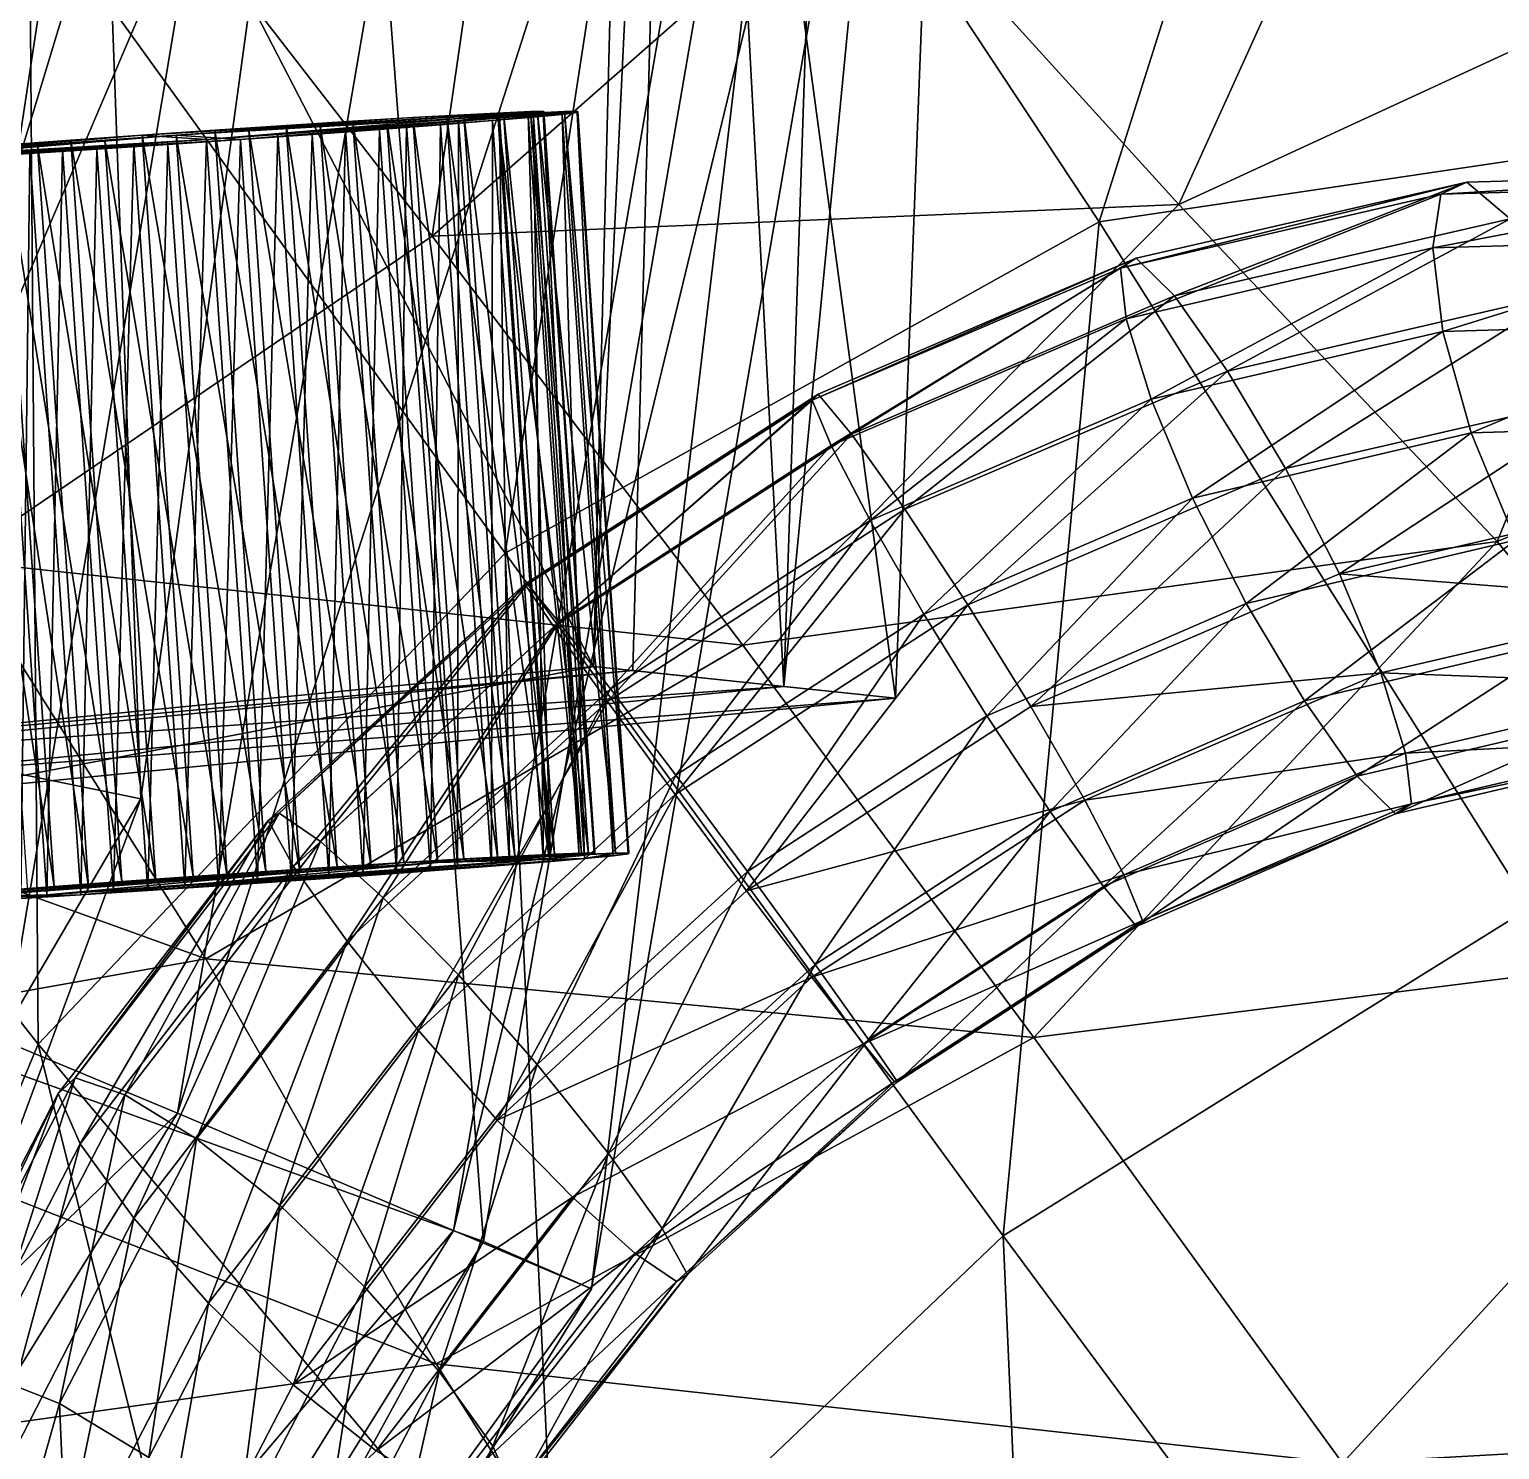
# Model space of a CAD drawing. Extents: x -1.06 to 1.06, y -0.71 to 0.87.
# Drawn here: x 0.605 to 0.8027, y -0.1709 to 0.0202 of the extents above; entities that cross this region are included whole.
import ezdxf

# ---------------------------------------------------------------- set-up
doc = ezdxf.new("R2010")
doc.units = 0

msp = doc.modelspace()

# ---------------------------------------------------------------- linework, layer by layer
for points in [[(0.68713, 0.1845, 2.65751), (0.73142, 0.18885, 2.91834), (0.72146, -0.06978, 2.91834)], [(0.73142, 0.18885, 2.91834), (0.71502, 0.18724, 3.01491), (0.70642, -0.06821, 3.01107)], [(0.73142, 0.18885, 2.91834), (0.70642, -0.06821, 3.01107), (0.72146, -0.06978, 2.91834)], [(0.69288, 0.18507, 3.14532), (0.70642, -0.06821, 3.01107), (0.71502, 0.18724, 3.01491)], [(0.55194, -0.07817, 2.66786), (0.55822, 0.17187, 2.65751), (0.68713, 0.1845, 2.65751)], [(0.55194, -0.07817, 2.66786), (0.68713, 0.1845, 2.65751), (0.68085, -0.06553, 2.66786)], [(0.55822, 0.17187, 3.17917), (0.68085, -0.06553, 3.16881), (0.68713, 0.1845, 3.17917)], [(0.69288, 0.18507, 3.14532), (0.68713, 0.1845, 3.17917), (0.68085, -0.06553, 3.16881)], [(0.69288, 0.18507, 3.14532), (0.68085, -0.06553, 3.16881), (0.68612, -0.06608, 3.13631)], [(0.68713, 0.1845, 2.65751), (0.72146, -0.06978, 2.91834), (0.68085, -0.06553, 2.66786)], [(0.69288, 0.18507, 3.14532), (0.68612, -0.06608, 3.13631), (0.70642, -0.06821, 3.01107)], [(0.6106, 0.17307, 3.1793), (0.4768, 0.17307, 3.39528), (0.45596, -0.06696, 3.37443)], [(0.6106, 0.17307, 3.1793), (0.45596, -0.06696, 3.37443), (0.57995, -0.07516, 3.16895)], [(0.4768, 0.17307, 2.44167), (0.6106, 0.17307, 2.65764), (0.57995, -0.07516, 2.668)], [(0.6106, 0.17307, 3.1793), (0.57995, -0.07516, 3.16895), (0.61995, -0.08336, 2.91847)], [(0.61995, -0.08336, 2.91847), (0.57995, -0.07516, 2.668), (0.6106, 0.17307, 2.65764)], [(0.57995, -0.07516, 3.16895), (0.6106, 0.17307, 3.1793), (0.65511, 0.17307, 2.91847)], [(0.57995, -0.07516, 3.16895), (0.65511, 0.17307, 2.91847), (0.61995, -0.08336, 2.91847)], [(0.6106, 0.17307, 2.65764), (0.57995, -0.07516, 2.668), (0.61995, -0.08336, 2.91847)], [(0.6106, 0.17307, 3.1793), (0.61995, -0.08336, 2.91847), (0.6106, 0.17307, 2.65764)], [(0.6106, 0.17307, 2.65764), (0.61995, -0.08336, 2.91847), (0.65511, 0.17307, 2.91847)], [(0.55822, 0.17187, 3.17917), (0.55194, -0.07817, 3.16881), (0.68085, -0.06553, 3.16881)], [(0.60775, 0.14079, 2.03197), (0.51446, 0.14079, 2.23836), (0.48163, -0.06982, 2.22817)], [(0.60775, 0.14079, 2.03197), (0.48163, -0.06982, 2.22817), (0.56687, -0.10145, 2.02885)], [(0.50013, 0.14079, 1.0814), (0.64453, 0.14079, 1.15176), (0.60105, -0.11952, 1.15604)], [(0.67047, 0.14079, 1.8032), (0.60775, 0.14079, 2.03197), (0.56687, -0.10145, 2.02885)], [(0.67047, 0.14079, 1.8032), (0.56687, -0.10145, 2.02885), (0.62488, -0.12565, 1.80281)], [(0.64453, 0.14079, 1.15176), (0.66605, -0.1429, 1.25716), (0.60105, -0.11952, 1.15604)], [(0.71039, 0.14079, 1.58306), (0.67047, 0.14079, 1.8032), (0.62488, -0.12565, 1.80281)], [(0.71039, 0.14079, 1.58306), (0.62488, -0.12565, 1.80281), (0.66201, -0.14142, 1.58306)], [(0.64453, 0.14079, 1.15176), (0.71491, 0.14079, 1.25585), (0.66605, -0.1429, 1.25716)], [(0.73031, 0.14079, 1.39902), (0.71039, 0.14079, 1.58306), (0.66201, -0.14142, 1.58306)], [(0.73031, 0.14079, 1.39902), (0.66201, -0.14142, 1.58306), (0.68055, -0.1493, 1.39918)], [(0.71491, 0.14079, 1.25585), (0.68055, -0.1493, 1.39918), (0.66605, -0.1429, 1.25716)], [(0.71491, 0.14079, 1.25585), (0.73031, 0.14079, 1.39902), (0.68055, -0.1493, 1.39918)], [(0.54003, -0.03193, 1.33546), (0.54894, 0.11681, 1.54072), (0.60497, 0.03847, 1.32603)], [(0.56112, 0.11822, 2.14726), (0.54781, 0.00429, 2.16222), (0.61106, 0.05447, 2.17061)], [(0.67515, 0.10301, 2.15944), (0.61106, 0.05447, 2.17061), (0.65913, -0.00764, 2.16675)], [(0.67515, 0.10301, 2.15944), (0.65913, -0.00764, 2.16675), (0.71711, 0.04339, 2.15685)], [(0.74883, -0.0057, 1.11317), (0.68955, 0.08399, 1.33219), (0.78103, 0.09611, 1.3518)], [(0.74883, -0.0057, 1.11317), (0.78103, 0.09611, 1.3518), (0.83472, 0.00705, 1.13352)], [(0.83472, 0.00705, 1.13352), (0.78103, 0.09611, 1.3518), (0.86661, 0.06978, 1.38153)], [(0.66896, -0.0503, 1.10553), (0.60497, 0.03847, 1.32603), (0.68955, 0.08399, 1.33219)], [(0.66896, -0.0503, 1.10553), (0.68955, 0.08399, 1.33219), (0.74883, -0.0057, 1.11317)], [(0.79048, 0.06491, 2.09841), (0.71711, 0.04339, 2.15685), (0.75957, -0.00339, 2.11817)], [(0.83504, 0.03152, 2.01454), (0.79048, 0.06491, 2.09841), (0.75957, -0.00339, 2.11817)], [(0.61106, 0.05447, 2.17061), (0.54781, 0.00429, 2.16222), (0.59502, -0.05126, 2.15952)], [(0.61106, 0.05447, 2.17061), (0.59502, -0.05126, 2.15952), (0.65913, -0.00764, 2.16675)], [(0.75957, -0.00339, 2.11817), (0.71711, 0.04339, 2.15685), (0.65913, -0.00764, 2.16675)], [(0.60612, -0.11634, 1.1163), (0.54003, -0.03193, 1.33546), (0.60497, 0.03847, 1.32603)], [(0.60612, -0.11634, 1.1163), (0.60497, 0.03847, 1.32603), (0.66896, -0.0503, 1.10553)], [(0.83504, 0.03152, 2.01454), (0.75957, -0.00339, 2.11817), (0.80238, -0.04872, 2.03551)], [(0.8802, -0.01681, 1.88276), (0.83504, 0.03152, 2.01454), (0.80238, -0.04872, 2.03551)], [(0.62013, 0.00595, 2.78278), (0.65654, 0.00832, 2.77123), (0.67415, 0.00913, 2.73726)], [(0.62013, 0.00595, 2.78278), (0.67415, 0.00913, 2.73726), (0.62878, 0.00538, 2.68316)], [(0.62013, 0.00595, 2.78278), (0.63948, 0.00725, 2.78063), (0.65654, 0.00832, 2.77123)], [(0.62472, 0.00595, 3.11244), (0.66112, 0.00832, 3.10089), (0.67873, 0.00913, 3.06692)], [(0.62472, 0.00595, 3.11244), (0.67873, 0.00913, 3.06692), (0.63336, 0.00538, 3.01282)], [(0.62472, 0.00595, 3.11244), (0.64406, 0.00725, 3.11029), (0.66112, 0.00832, 3.10089)], [(0.67415, 0.00913, 2.73726), (0.66265, 0.00791, 2.70078), (0.62878, 0.00538, 2.68316)], [(0.66265, 0.00791, 2.70078), (0.64747, 0.00672, 2.68859), (0.62878, 0.00538, 2.68316)], [(0.67873, 0.00913, 3.06692), (0.66723, 0.00791, 3.03044), (0.63336, 0.00538, 3.01282)], [(0.66723, 0.00791, 3.03044), (0.65205, 0.00672, 3.01825), (0.63336, 0.00538, 3.01282)], [(0.63948, 0.00725, 2.78063), (0.64847, 0.00783, 2.77677), (0.65654, 0.00832, 2.77123)], [(0.64406, 0.00725, 3.11029), (0.65305, 0.00783, 3.10643), (0.66112, 0.00832, 3.10089)], [(0.66265, 0.00791, 2.70078), (0.65566, 0.00735, 2.69394), (0.64747, 0.00672, 2.68859)], [(0.64847, 0.00783, 2.77677), (0.6634, -0.09144, 2.77239), (0.65654, 0.00832, 2.77123)], [(0.66723, 0.00791, 3.03044), (0.66024, 0.00735, 3.0236), (0.65205, 0.00672, 3.01825)], [(0.65305, 0.00783, 3.10643), (0.66798, -0.09144, 3.10205), (0.66112, 0.00832, 3.10089)], [(0.66265, 0.00791, 2.70078), (0.66252, -0.09241, 2.6951), (0.65566, 0.00735, 2.69394)], [(0.65654, 0.00832, 2.77123), (0.66871, 0.00897, 2.756), (0.67415, 0.00913, 2.73726)], [(0.65654, 0.00832, 2.77123), (0.66337, 0.0087, 2.76421), (0.66871, 0.00897, 2.756)], [(0.65654, 0.00832, 2.77123), (0.67023, -0.09105, 2.76538), (0.66337, 0.0087, 2.76421)], [(0.65654, 0.00832, 2.77123), (0.6634, -0.09144, 2.77239), (0.67023, -0.09105, 2.76538)], [(0.66723, 0.00791, 3.03044), (0.6671, -0.09241, 3.02476), (0.66024, 0.00735, 3.0236)], [(0.66112, 0.00832, 3.10089), (0.6733, 0.00897, 3.08566), (0.67873, 0.00913, 3.06692)], [(0.66112, 0.00832, 3.10089), (0.66796, 0.0087, 3.09387), (0.6733, 0.00897, 3.08566)], [(0.66112, 0.00832, 3.10089), (0.67482, -0.09105, 3.09504), (0.66796, 0.0087, 3.09387)], [(0.66112, 0.00832, 3.10089), (0.66798, -0.09144, 3.10205), (0.67482, -0.09105, 3.09504)], [(0.66265, 0.00791, 2.70078), (0.66951, -0.09185, 2.70195), (0.66252, -0.09241, 2.6951)], [(0.67415, 0.00913, 2.73726), (0.67202, 0.00876, 2.71787), (0.66265, 0.00791, 2.70078)], [(0.67202, 0.00876, 2.71787), (0.66818, 0.00839, 2.70886), (0.66265, 0.00791, 2.70078)], [(0.66818, 0.00839, 2.70886), (0.66951, -0.09185, 2.70195), (0.66265, 0.00791, 2.70078)], [(0.66337, 0.0087, 2.76421), (0.67557, -0.09078, 2.75716), (0.66871, 0.00897, 2.756)], [(0.66337, 0.0087, 2.76421), (0.67023, -0.09105, 2.76538), (0.67557, -0.09078, 2.75716)], [(0.66723, 0.00791, 3.03044), (0.67409, -0.09185, 3.03161), (0.6671, -0.09241, 3.02476)], [(0.67873, 0.00913, 3.06692), (0.6766, 0.00876, 3.04753), (0.66723, 0.00791, 3.03044)], [(0.6766, 0.00876, 3.04753), (0.67276, 0.00839, 3.03852), (0.66723, 0.00791, 3.03044)], [(0.67276, 0.00839, 3.03852), (0.67409, -0.09185, 3.03161), (0.66723, 0.00791, 3.03044)], [(0.66796, 0.0087, 3.09387), (0.68016, -0.09078, 3.08682), (0.6733, 0.00897, 3.08566)], [(0.66796, 0.0087, 3.09387), (0.67482, -0.09105, 3.09504), (0.68016, -0.09078, 3.08682)], [(0.67202, 0.00876, 2.71787), (0.67504, -0.09137, 2.71003), (0.66818, 0.00839, 2.70886)], [(0.66818, 0.00839, 2.70886), (0.67504, -0.09137, 2.71003), (0.66951, -0.09185, 2.70195)], [(0.66871, 0.00897, 2.756), (0.67235, 0.00912, 2.7469), (0.67415, 0.00913, 2.73726)], [(0.66871, 0.00897, 2.756), (0.67921, -0.09064, 2.74806), (0.67235, 0.00912, 2.7469)], [(0.66871, 0.00897, 2.756), (0.67557, -0.09078, 2.75716), (0.67921, -0.09064, 2.74806)], [(0.67415, 0.00913, 2.73726), (0.67404, 0.00901, 2.72746), (0.67202, 0.00876, 2.71787)], [(0.67404, 0.00901, 2.72746), (0.67888, -0.091, 2.71904), (0.67202, 0.00876, 2.71787)], [(0.67202, 0.00876, 2.71787), (0.67888, -0.091, 2.71904), (0.67504, -0.09137, 2.71003)], [(0.67235, 0.00912, 2.7469), (0.68101, -0.09063, 2.73843), (0.67415, 0.00913, 2.73726)], [(0.67235, 0.00912, 2.7469), (0.67921, -0.09064, 2.74806), (0.68101, -0.09063, 2.73843)], [(0.6766, 0.00876, 3.04753), (0.67962, -0.09137, 3.03969), (0.67276, 0.00839, 3.03852)], [(0.67276, 0.00839, 3.03852), (0.67962, -0.09137, 3.03969), (0.67409, -0.09185, 3.03161)], [(0.6733, 0.00897, 3.08566), (0.67693, 0.00912, 3.07656), (0.67873, 0.00913, 3.06692)], [(0.6733, 0.00897, 3.08566), (0.68379, -0.09064, 3.07772), (0.67693, 0.00912, 3.07656)], [(0.6733, 0.00897, 3.08566), (0.68016, -0.09078, 3.08682), (0.68379, -0.09064, 3.07772)], [(0.67415, 0.00913, 2.73726), (0.6809, -0.09075, 2.72863), (0.67404, 0.00901, 2.72746)], [(0.67404, 0.00901, 2.72746), (0.6809, -0.09075, 2.72863), (0.67888, -0.091, 2.71904)], [(0.67415, 0.00913, 2.73726), (0.68101, -0.09063, 2.73843), (0.6809, -0.09075, 2.72863)], [(0.67873, 0.00913, 3.06692), (0.67862, 0.00901, 3.05712), (0.6766, 0.00876, 3.04753)], [(0.67862, 0.00901, 3.05712), (0.68346, -0.091, 3.0487), (0.6766, 0.00876, 3.04753)], [(0.6766, 0.00876, 3.04753), (0.68346, -0.091, 3.0487), (0.67962, -0.09137, 3.03969)], [(0.67693, 0.00912, 3.07656), (0.68559, -0.09063, 3.06809), (0.67873, 0.00913, 3.06692)], [(0.67693, 0.00912, 3.07656), (0.68379, -0.09064, 3.07772), (0.68559, -0.09063, 3.06809)], [(0.67873, 0.00913, 3.06692), (0.68548, -0.09075, 3.05829), (0.67862, 0.00901, 3.05712)], [(0.67862, 0.00901, 3.05712), (0.68548, -0.09075, 3.05829), (0.68346, -0.091, 3.0487)], [(0.67873, 0.00913, 3.06692), (0.68559, -0.09063, 3.06809), (0.68548, -0.09075, 3.05829)], [(0.57476, 0.00219, 2.72868), (0.58626, 0.00341, 2.76516), (0.62013, 0.00595, 2.78278)], [(0.62878, 0.00538, 2.68316), (0.57476, 0.00219, 2.72868), (0.62013, 0.00595, 2.78278)], [(0.57934, 0.00219, 3.05833), (0.59084, 0.00341, 3.09481), (0.62472, 0.00595, 3.11244)], [(0.63336, 0.00538, 3.01282), (0.57934, 0.00219, 3.05833), (0.62472, 0.00595, 3.11244)], [(0.58626, 0.00341, 2.76516), (0.60145, 0.0046, 2.77735), (0.62013, 0.00595, 2.78278)], [(0.59084, 0.00341, 3.09481), (0.60603, 0.0046, 3.107), (0.62472, 0.00595, 3.11244)], [(0.60145, 0.0046, 2.77735), (0.61052, 0.00527, 2.78099), (0.62013, 0.00595, 2.78278)], [(0.60603, 0.0046, 3.107), (0.6151, 0.00527, 3.11064), (0.62472, 0.00595, 3.11244)], [(0.61052, 0.00527, 2.78099), (0.62699, -0.09381, 2.78395), (0.62013, 0.00595, 2.78278)], [(0.6151, 0.00527, 3.11064), (0.63157, -0.09381, 3.11361), (0.62472, 0.00595, 3.11244)], [(0.62013, 0.00595, 2.78278), (0.62991, 0.00662, 2.78266), (0.63948, 0.00725, 2.78063)], [(0.62013, 0.00595, 2.78278), (0.63677, -0.09314, 2.78383), (0.62991, 0.00662, 2.78266)], [(0.62013, 0.00595, 2.78278), (0.62699, -0.09381, 2.78395), (0.63677, -0.09314, 2.78383)], [(0.62472, 0.00595, 3.11244), (0.63449, 0.00662, 3.11232), (0.64406, 0.00725, 3.11029)], [(0.62472, 0.00595, 3.11244), (0.64135, -0.09314, 3.11349), (0.63449, 0.00662, 3.11232)], [(0.62472, 0.00595, 3.11244), (0.63157, -0.09381, 3.11361), (0.64135, -0.09314, 3.11349)], [(0.64747, 0.00672, 2.68859), (0.63839, 0.00606, 2.68495), (0.62878, 0.00538, 2.68316)], [(0.63839, 0.00606, 2.68495), (0.63564, -0.09438, 2.68432), (0.62878, 0.00538, 2.68316)], [(0.62991, 0.00662, 2.78266), (0.64634, -0.0925, 2.7818), (0.63948, 0.00725, 2.78063)], [(0.62991, 0.00662, 2.78266), (0.63677, -0.09314, 2.78383), (0.64634, -0.0925, 2.7818)], [(0.65205, 0.00672, 3.01825), (0.64297, 0.00606, 3.01461), (0.63336, 0.00538, 3.01282)], [(0.64297, 0.00606, 3.01461), (0.64022, -0.09438, 3.01398), (0.63336, 0.00538, 3.01282)], [(0.63449, 0.00662, 3.11232), (0.65092, -0.0925, 3.11146), (0.64406, 0.00725, 3.11029)], [(0.63449, 0.00662, 3.11232), (0.64135, -0.09314, 3.11349), (0.65092, -0.0925, 3.11146)], [(0.63839, 0.00606, 2.68495), (0.64525, -0.0937, 2.68612), (0.63564, -0.09438, 2.68432)], [(0.64747, 0.00672, 2.68859), (0.64525, -0.0937, 2.68612), (0.63839, 0.00606, 2.68495)], [(0.63948, 0.00725, 2.78063), (0.65533, -0.09193, 2.77794), (0.64847, 0.00783, 2.77677)], [(0.63948, 0.00725, 2.78063), (0.64634, -0.0925, 2.7818), (0.65533, -0.09193, 2.77794)], [(0.64297, 0.00606, 3.01461), (0.64983, -0.0937, 3.01578), (0.64022, -0.09438, 3.01398)], [(0.65205, 0.00672, 3.01825), (0.64983, -0.0937, 3.01578), (0.64297, 0.00606, 3.01461)], [(0.64406, 0.00725, 3.11029), (0.65991, -0.09193, 3.1076), (0.65305, 0.00783, 3.10643)], [(0.64406, 0.00725, 3.11029), (0.65092, -0.0925, 3.11146), (0.65991, -0.09193, 3.1076)], [(0.64747, 0.00672, 2.68859), (0.65433, -0.09303, 2.68976), (0.64525, -0.0937, 2.68612)], [(0.65566, 0.00735, 2.69394), (0.65433, -0.09303, 2.68976), (0.64747, 0.00672, 2.68859)], [(0.64847, 0.00783, 2.77677), (0.65533, -0.09193, 2.77794), (0.6634, -0.09144, 2.77239)], [(0.65205, 0.00672, 3.01825), (0.65891, -0.09303, 3.01942), (0.64983, -0.0937, 3.01578)], [(0.66024, 0.00735, 3.0236), (0.65891, -0.09303, 3.01942), (0.65205, 0.00672, 3.01825)], [(0.65305, 0.00783, 3.10643), (0.65991, -0.09193, 3.1076), (0.66798, -0.09144, 3.10205)], [(0.65566, 0.00735, 2.69394), (0.66252, -0.09241, 2.6951), (0.65433, -0.09303, 2.68976)], [(0.66024, 0.00735, 3.0236), (0.6671, -0.09241, 3.02476), (0.65891, -0.09303, 3.01942)], [(0.80677, -0.09803, 0.92313), (0.74883, -0.0057, 1.11317), (0.83472, 0.00705, 1.13352)], [(0.62878, 0.00538, 2.68316), (0.59237, 0.00301, 2.69471), (0.57476, 0.00219, 2.72868)], [(0.63336, 0.00538, 3.01282), (0.59696, 0.00301, 3.02437), (0.57934, 0.00219, 3.05833)], [(0.59084, 0.00341, 3.09481), (0.59784, 0.00397, 3.10166), (0.60603, 0.0046, 3.107)], [(0.62878, 0.00538, 2.68316), (0.60943, 0.00407, 2.68531), (0.59237, 0.00301, 2.69471)], [(0.60943, 0.00407, 2.68531), (0.60044, 0.0035, 2.68917), (0.59237, 0.00301, 2.69471)], [(0.59325, 0.00397, 2.772), (0.6083, -0.09516, 2.77851), (0.60145, 0.0046, 2.77735)], [(0.59325, 0.00397, 2.772), (0.60011, -0.09578, 2.77317), (0.6083, -0.09516, 2.77851)], [(0.63336, 0.00538, 3.01282), (0.61402, 0.00407, 3.01496), (0.59696, 0.00301, 3.02437)], [(0.61402, 0.00407, 3.01496), (0.60502, 0.0035, 3.01883), (0.59696, 0.00301, 3.02437)], [(0.59784, 0.00397, 3.10166), (0.61289, -0.09516, 3.10817), (0.60603, 0.0046, 3.107)], [(0.59784, 0.00397, 3.10166), (0.60469, -0.09578, 3.10283), (0.61289, -0.09516, 3.10817)], [(0.60943, 0.00407, 2.68531), (0.6073, -0.09626, 2.69033), (0.60044, 0.0035, 2.68917)], [(0.60145, 0.0046, 2.77735), (0.61738, -0.09449, 2.78215), (0.61052, 0.00527, 2.78099)], [(0.60145, 0.0046, 2.77735), (0.6083, -0.09516, 2.77851), (0.61738, -0.09449, 2.78215)], [(0.61402, 0.00407, 3.01496), (0.61188, -0.09626, 3.01999), (0.60502, 0.0035, 3.01883)], [(0.60603, 0.0046, 3.107), (0.62196, -0.09449, 3.11181), (0.6151, 0.00527, 3.11064)], [(0.60603, 0.0046, 3.107), (0.61289, -0.09516, 3.10817), (0.62196, -0.09449, 3.11181)], [(0.60943, 0.00407, 2.68531), (0.61629, -0.09569, 2.68647), (0.6073, -0.09626, 2.69033)], [(0.62878, 0.00538, 2.68316), (0.619, 0.00471, 2.68328), (0.60943, 0.00407, 2.68531)], [(0.619, 0.00471, 2.68328), (0.61629, -0.09569, 2.68647), (0.60943, 0.00407, 2.68531)], [(0.61052, 0.00527, 2.78099), (0.61738, -0.09449, 2.78215), (0.62699, -0.09381, 2.78395)], [(0.61402, 0.00407, 3.01496), (0.62087, -0.09569, 3.01613), (0.61188, -0.09626, 3.01999)], [(0.63336, 0.00538, 3.01282), (0.62358, 0.00471, 3.01293), (0.61402, 0.00407, 3.01496)], [(0.62358, 0.00471, 3.01293), (0.62087, -0.09569, 3.01613), (0.61402, 0.00407, 3.01496)], [(0.6151, 0.00527, 3.11064), (0.62196, -0.09449, 3.11181), (0.63157, -0.09381, 3.11361)], [(0.619, 0.00471, 2.68328), (0.62586, -0.09505, 2.68444), (0.61629, -0.09569, 2.68647)], [(0.62878, 0.00538, 2.68316), (0.62586, -0.09505, 2.68444), (0.619, 0.00471, 2.68328)], [(0.62358, 0.00471, 3.01293), (0.63044, -0.09505, 3.0141), (0.62087, -0.09569, 3.01613)], [(0.63336, 0.00538, 3.01282), (0.63044, -0.09505, 3.0141), (0.62358, 0.00471, 3.01293)], [(0.62878, 0.00538, 2.68316), (0.63564, -0.09438, 2.68432), (0.62586, -0.09505, 2.68444)], [(0.63336, 0.00538, 3.01282), (0.64022, -0.09438, 3.01398), (0.63044, -0.09505, 3.0141)], [(0.60502, 0.0035, 3.01883), (0.60382, -0.09675, 3.02554), (0.59696, 0.00301, 3.02437)], [(0.60044, 0.0035, 2.68917), (0.6073, -0.09626, 2.69033), (0.59923, -0.09675, 2.69588)], [(0.60502, 0.0035, 3.01883), (0.61188, -0.09626, 3.01999), (0.60382, -0.09675, 3.02554)], [(0.8428, 0.0009, 1.10276), (0.7983, -0.00035, 1.09203), (0.79477, -0.00199, 1.1096)], [(0.8428, 0.0009, 1.10276), (0.79477, -0.00199, 1.1096), (0.83786, -0.00076, 1.11998)], [(0.80411, -0.00529, 1.06712), (0.7983, -0.00035, 1.09203), (0.8428, 0.0009, 1.10276)], [(0.7983, -0.00035, 1.09203), (0.75383, -0.01058, 1.08443), (0.7517, -0.01192, 1.10228)], [(0.7983, -0.00035, 1.09203), (0.7517, -0.01192, 1.10228), (0.79477, -0.00199, 1.1096)], [(0.75896, -0.01567, 1.05936), (0.75383, -0.01058, 1.08443), (0.7983, -0.00035, 1.09203)], [(0.75896, -0.01567, 1.05936), (0.7983, -0.00035, 1.09203), (0.80411, -0.00529, 1.06712)], [(0.83786, -0.00076, 1.11998), (0.79477, -0.00199, 1.1096), (0.79371, -0.00921, 1.11845)], [(0.83786, -0.00076, 1.11998), (0.79371, -0.00921, 1.11845), (0.83494, -0.00802, 1.12837)], [(0.75957, -0.00339, 2.11817), (0.65913, -0.00764, 2.16675), (0.7009, -0.06265, 2.12704)], [(0.80238, -0.04872, 2.03551), (0.75957, -0.00339, 2.11817), (0.7009, -0.06265, 2.12704)], [(0.79477, -0.00199, 1.1096), (0.7517, -0.01192, 1.10228), (0.75248, -0.01876, 1.11146)], [(0.79477, -0.00199, 1.1096), (0.75248, -0.01876, 1.11146), (0.79371, -0.00921, 1.11845)], [(0.73591, -0.14213, 0.91173), (0.66896, -0.0503, 1.10553), (0.74883, -0.0057, 1.11317)], [(0.73591, -0.14213, 0.91173), (0.74883, -0.0057, 1.11317), (0.80677, -0.09803, 0.92313)], [(0.76608, -0.02578, 1.0311), (0.75896, -0.01567, 1.05936), (0.80411, -0.00529, 1.06712)], [(0.76608, -0.02578, 1.0311), (0.80411, -0.00529, 1.06712), (0.81118, -0.0154, 1.03891)], [(0.7009, -0.06265, 2.12704), (0.65913, -0.00764, 2.16675), (0.59502, -0.05126, 2.15952)], [(0.79371, -0.00921, 1.11845), (0.75248, -0.01876, 1.11146), (0.75582, -0.02958, 1.11122)], [(0.79371, -0.00921, 1.11845), (0.75582, -0.02958, 1.11122), (0.79508, -0.02045, 1.11788)], [(0.83494, -0.00802, 1.12837), (0.79371, -0.00921, 1.11845), (0.79508, -0.02045, 1.11788)], [(0.83494, -0.00802, 1.12837), (0.79508, -0.02045, 1.11788), (0.83433, -0.0193, 1.12732)], [(0.75383, -0.01058, 1.08443), (0.71105, -0.0289, 1.0801), (0.71024, -0.0297, 1.09811)], [(0.75383, -0.01058, 1.08443), (0.71024, -0.0297, 1.09811), (0.7517, -0.01192, 1.10228)], [(0.71553, -0.03426, 1.05491), (0.71105, -0.0289, 1.0801), (0.75383, -0.01058, 1.08443)], [(0.71553, -0.03426, 1.05491), (0.75383, -0.01058, 1.08443), (0.75896, -0.01567, 1.05936)], [(0.7517, -0.01192, 1.10228), (0.71024, -0.0297, 1.09811), (0.71279, -0.03582, 1.10749)], [(0.7517, -0.01192, 1.10228), (0.71279, -0.03582, 1.10749), (0.75248, -0.01876, 1.11146)], [(0.72269, -0.04436, 1.02661), (0.71553, -0.03426, 1.05491), (0.75896, -0.01567, 1.05936)], [(0.72269, -0.04436, 1.02661), (0.75896, -0.01567, 1.05936), (0.76608, -0.02578, 1.0311)], [(0.7739, -0.03891, 1.00438), (0.76608, -0.02578, 1.0311), (0.81118, -0.0154, 1.03891)], [(0.7739, -0.03891, 1.00438), (0.81118, -0.0154, 1.03891), (0.81831, -0.02867, 1.01212)], [(0.8802, -0.01681, 1.88276), (0.80238, -0.04872, 2.03551), (0.84638, -0.10215, 1.90452)], [(0.75248, -0.01876, 1.11146), (0.71279, -0.03582, 1.10749), (0.71802, -0.04588, 1.10745)], [(0.75248, -0.01876, 1.11146), (0.71802, -0.04588, 1.10745), (0.75582, -0.02958, 1.11122)], [(0.83433, -0.0193, 1.12732), (0.79508, -0.02045, 1.11788), (0.79886, -0.03411, 1.10716)], [(0.83433, -0.0193, 1.12732), (0.79886, -0.03411, 1.10716), (0.83634, -0.03299, 1.11619)], [(0.79508, -0.02045, 1.11788), (0.75582, -0.02958, 1.11122), (0.76137, -0.04288, 1.10079)], [(0.79508, -0.02045, 1.11788), (0.76137, -0.04288, 1.10079), (0.79886, -0.03411, 1.10716)], [(0.73118, -0.05724, 0.99991), (0.72269, -0.04436, 1.02661), (0.76608, -0.02578, 1.0311)], [(0.73118, -0.05724, 0.99991), (0.76608, -0.02578, 1.0311), (0.7739, -0.03891, 1.00438)], [(0.67549, -0.06018, 1.05395), (0.6716, -0.05445, 1.07917), (0.71105, -0.0289, 1.0801)], [(0.71105, -0.0289, 1.0801), (0.6716, -0.05445, 1.07917), (0.67201, -0.05447, 1.09723)], [(0.71105, -0.0289, 1.0801), (0.67201, -0.05447, 1.09723), (0.71024, -0.0297, 1.09811)], [(0.67549, -0.06018, 1.05395), (0.71105, -0.0289, 1.0801), (0.71553, -0.03426, 1.05491)], [(0.75582, -0.02958, 1.11122), (0.71802, -0.04588, 1.10745), (0.72526, -0.05849, 1.09717)], [(0.75582, -0.02958, 1.11122), (0.72526, -0.05849, 1.09717), (0.76137, -0.04288, 1.10079)], [(0.78115, -0.05309, 0.9839), (0.7739, -0.03891, 1.00438), (0.81831, -0.02867, 1.01212)], [(0.78115, -0.05309, 0.9839), (0.81831, -0.02867, 1.01212), (0.82428, -0.04311, 0.99146)], [(0.71024, -0.0297, 1.09811), (0.67201, -0.05447, 1.09723), (0.67617, -0.05956, 1.10665)], [(0.71024, -0.0297, 1.09811), (0.67617, -0.05956, 1.10665), (0.71279, -0.03582, 1.10749)], [(0.57295, -0.19588, 1.13925), (0.54003, -0.03193, 1.33546), (0.60612, -0.11634, 1.1163)], [(0.80482, -0.04854, 1.0865), (0.83634, -0.03299, 1.11619), (0.79886, -0.03411, 1.10716)], [(0.68269, -0.07027, 1.02562), (0.67549, -0.06018, 1.05395), (0.71553, -0.03426, 1.05491)], [(0.68269, -0.07027, 1.02562), (0.71553, -0.03426, 1.05491), (0.72269, -0.04436, 1.02661)], [(0.76862, -0.05705, 1.08031), (0.79886, -0.03411, 1.10716), (0.76137, -0.04288, 1.10079)], [(0.76862, -0.05705, 1.08031), (0.80482, -0.04854, 1.0865), (0.79886, -0.03411, 1.10716)], [(0.71279, -0.03582, 1.10749), (0.67617, -0.05956, 1.10665), (0.68312, -0.06853, 1.10665)], [(0.71279, -0.03582, 1.10749), (0.68312, -0.06853, 1.10665), (0.71802, -0.04588, 1.10745)], [(0.73966, -0.07092, 0.97952), (0.73118, -0.05724, 0.99991), (0.7739, -0.03891, 1.00438)], [(0.73966, -0.07092, 0.97952), (0.7739, -0.03891, 1.00438), (0.78115, -0.05309, 0.9839)], [(0.73375, -0.07217, 1.07678), (0.76137, -0.04288, 1.10079), (0.72526, -0.05849, 1.09717)], [(0.73375, -0.07217, 1.07678), (0.76862, -0.05705, 1.08031), (0.76137, -0.04288, 1.10079)], [(0.78115, -0.05309, 0.9839), (0.82428, -0.04311, 0.99146), (0.82806, -0.05677, 0.98074)], [(0.69179, -0.08276, 0.99891), (0.68269, -0.07027, 1.02562), (0.72269, -0.04436, 1.02661)], [(0.69179, -0.08276, 0.99891), (0.72269, -0.04436, 1.02661), (0.73118, -0.05724, 0.99991)], [(0.71802, -0.04588, 1.10745), (0.68312, -0.06853, 1.10665), (0.69191, -0.08016, 1.0964)], [(0.71802, -0.04588, 1.10745), (0.69191, -0.08016, 1.0964), (0.72526, -0.05849, 1.09717)], [(0.80238, -0.04872, 2.03551), (0.7009, -0.06265, 2.12704), (0.74003, -0.11545, 2.0443)], [(0.84638, -0.10215, 1.90452), (0.80238, -0.04872, 2.03551), (0.74003, -0.11545, 2.0443)], [(0.77645, -0.07018, 1.05359), (0.80482, -0.04854, 1.0865), (0.76862, -0.05705, 1.08031)], [(0.77645, -0.07018, 1.05359), (0.81195, -0.06182, 1.05971), (0.80482, -0.04854, 1.0865)], [(0.62869, -0.10486, 2.12104), (0.59502, -0.05126, 2.15952), (0.54748, -0.07552, 2.14045)], [(0.7009, -0.06265, 2.12704), (0.59502, -0.05126, 2.15952), (0.62869, -0.10486, 2.12104)], [(0.67589, -0.19949, 0.92599), (0.60612, -0.11634, 1.1163), (0.66896, -0.0503, 1.10553)], [(0.67589, -0.19949, 0.92599), (0.66896, -0.0503, 1.10553), (0.73591, -0.14213, 0.91173)], [(0.73966, -0.07092, 0.97952), (0.78115, -0.05309, 0.9839), (0.7867, -0.06638, 0.97347)], [(0.78115, -0.05309, 0.9839), (0.82806, -0.05677, 0.98074), (0.7867, -0.06638, 0.97347)], [(0.64046, -0.09246, 1.05656), (0.63708, -0.08625, 1.08172), (0.6716, -0.05445, 1.07917)], [(0.6716, -0.05445, 1.07917), (0.63708, -0.08625, 1.08172), (0.63854, -0.08529, 1.09968)], [(0.6716, -0.05445, 1.07917), (0.63854, -0.08529, 1.09968), (0.67201, -0.05447, 1.09723)], [(0.67201, -0.05447, 1.09723), (0.63854, -0.08529, 1.09968), (0.64409, -0.08908, 1.109)], [(0.64046, -0.09246, 1.05656), (0.6716, -0.05445, 1.07917), (0.67549, -0.06018, 1.05395)], [(0.67201, -0.05447, 1.09723), (0.64409, -0.08908, 1.109), (0.67617, -0.05956, 1.10665)], [(0.7014, -0.09573, 0.97853), (0.69179, -0.08276, 0.99891), (0.73118, -0.05724, 0.99991)], [(0.7014, -0.09573, 0.97853), (0.73118, -0.05724, 0.99991), (0.73966, -0.07092, 0.97952)], [(0.74224, -0.08505, 1.05008), (0.76862, -0.05705, 1.08031), (0.73375, -0.07217, 1.07678)], [(0.74224, -0.08505, 1.05008), (0.77645, -0.07018, 1.05359), (0.76862, -0.05705, 1.08031)], [(0.7867, -0.06638, 0.97347), (0.82806, -0.05677, 0.98074), (0.82943, -0.06801, 0.98017)], [(0.70152, -0.09313, 1.07602), (0.72526, -0.05849, 1.09717), (0.69191, -0.08016, 1.0964)], [(0.70152, -0.09313, 1.07602), (0.73375, -0.07217, 1.07678), (0.72526, -0.05849, 1.09717)], [(0.64769, -0.10251, 1.02825), (0.64046, -0.09246, 1.05656), (0.67549, -0.06018, 1.05395)], [(0.67617, -0.05956, 1.10665), (0.64409, -0.08908, 1.109), (0.65253, -0.09665, 1.10888)], [(0.64769, -0.10251, 1.02825), (0.67549, -0.06018, 1.05395), (0.68269, -0.07027, 1.02562)], [(0.67617, -0.05956, 1.10665), (0.65253, -0.09665, 1.10888), (0.68312, -0.06853, 1.10665)], [(0.74003, -0.11545, 2.0443), (0.7009, -0.06265, 2.12704), (0.62869, -0.10486, 2.12104)], [(0.78356, -0.08029, 1.02533), (0.81195, -0.06182, 1.05971), (0.77645, -0.07018, 1.05359)], [(0.78356, -0.08029, 1.02533), (0.81903, -0.07193, 1.0315), (0.81195, -0.06182, 1.05971)], [(0.59255, -0.08242, 2.91834), (0.55194, -0.07817, 2.66786), (0.68085, -0.06553, 2.66786)], [(0.55194, -0.07817, 3.16881), (0.68612, -0.06608, 3.13631), (0.68085, -0.06553, 3.16881)], [(0.55194, -0.07817, 3.16881), (0.55721, -0.07872, 3.13631), (0.68612, -0.06608, 3.13631)], [(0.55721, -0.07872, 3.13631), (0.70642, -0.06821, 3.01107), (0.68612, -0.06608, 3.13631)], [(0.59255, -0.08242, 2.91834), (0.68085, -0.06553, 2.66786), (0.72146, -0.06978, 2.91834)], [(0.73966, -0.07092, 0.97952), (0.7867, -0.06638, 0.97347), (0.74691, -0.08353, 0.96924)], [(0.74691, -0.08353, 0.96924), (0.7867, -0.06638, 0.97347), (0.79004, -0.0772, 0.97323)], [(0.7867, -0.06638, 0.97347), (0.82943, -0.06801, 0.98017), (0.79004, -0.0772, 0.97323)], [(0.55721, -0.07872, 3.13631), (0.57751, -0.08085, 3.01107), (0.70642, -0.06821, 3.01107)], [(0.57751, -0.08085, 3.01107), (0.72146, -0.06978, 2.91834), (0.70642, -0.06821, 3.01107)], [(0.68312, -0.06853, 1.10665), (0.65253, -0.09665, 1.10888), (0.66265, -0.10703, 1.09854)], [(0.68312, -0.06853, 1.10665), (0.66265, -0.10703, 1.09854), (0.69191, -0.08016, 1.0964)], [(0.79004, -0.0772, 0.97323), (0.82943, -0.06801, 0.98017), (0.82836, -0.07523, 0.98902)], [(0.57751, -0.08085, 3.01107), (0.59255, -0.08242, 2.91834), (0.72146, -0.06978, 2.91834)], [(0.65731, -0.11451, 1.00152), (0.64769, -0.10251, 1.02825), (0.68269, -0.07027, 1.02562)], [(0.65731, -0.11451, 1.00152), (0.68269, -0.07027, 1.02562), (0.69179, -0.08276, 0.99891)], [(0.7014, -0.09573, 0.97853), (0.73966, -0.07092, 0.97952), (0.74691, -0.08353, 0.96924)], [(0.7494, -0.09515, 1.02177), (0.77645, -0.07018, 1.05359), (0.74224, -0.08505, 1.05008)], [(0.7494, -0.09515, 1.02177), (0.78356, -0.08029, 1.02533), (0.77645, -0.07018, 1.05359)], [(0.71062, -0.10562, 1.04931), (0.73375, -0.07217, 1.07678), (0.70152, -0.09313, 1.07602)], [(0.71062, -0.10562, 1.04931), (0.74224, -0.08505, 1.05008), (0.73375, -0.07217, 1.07678)], [(0.78869, -0.08538, 1.00026), (0.81903, -0.07193, 1.0315), (0.78356, -0.08029, 1.02533)], [(0.78869, -0.08538, 1.00026), (0.82484, -0.07687, 1.00659), (0.81903, -0.07193, 1.0315)], [(0.61995, -0.08336, 2.91847), (0.57995, -0.07516, 3.16895), (0.51986, -0.2542, 3.14797)], [(0.62869, -0.10486, 2.12104), (0.54748, -0.07552, 2.14045), (0.55433, -0.11817, 2.10358)], [(0.57995, -0.07516, 2.668), (0.61995, -0.08336, 2.91847), (0.55159, -0.2685, 2.91847)], [(0.79083, -0.08404, 0.98242), (0.82484, -0.07687, 1.00659), (0.78869, -0.08538, 1.00026)], [(0.79004, -0.0772, 0.97323), (0.82836, -0.07523, 0.98902), (0.79083, -0.08404, 0.98242)], [(0.79083, -0.08404, 0.98242), (0.82836, -0.07523, 0.98902), (0.82484, -0.07687, 1.00659)], [(0.74691, -0.08353, 0.96924), (0.79004, -0.0772, 0.97323), (0.75214, -0.09359, 0.96919)], [(0.75214, -0.09359, 0.96919), (0.79004, -0.0772, 0.97323), (0.79083, -0.08404, 0.98242)], [(0.67323, -0.11909, 1.0781), (0.69191, -0.08016, 1.0964), (0.66265, -0.10703, 1.09854)], [(0.67323, -0.11909, 1.0781), (0.70152, -0.09313, 1.07602), (0.69191, -0.08016, 1.0964)], [(0.75388, -0.10051, 0.99658), (0.78356, -0.08029, 1.02533), (0.7494, -0.09515, 1.02177)], [(0.75388, -0.10051, 0.99658), (0.78869, -0.08538, 1.00026), (0.78356, -0.08029, 1.02533)], [(0.66788, -0.12657, 0.98109), (0.65731, -0.11451, 1.00152), (0.69179, -0.08276, 0.99891)], [(0.66788, -0.12657, 0.98109), (0.69179, -0.08276, 0.99891), (0.7014, -0.09573, 0.97853)], [(0.61995, -0.08336, 2.91847), (0.51986, -0.2542, 3.14797), (0.55159, -0.2685, 2.91847)], [(0.7014, -0.09573, 0.97853), (0.74691, -0.08353, 0.96924), (0.71019, -0.10736, 0.96828)], [(0.71019, -0.10736, 0.96828), (0.74691, -0.08353, 0.96924), (0.75214, -0.09359, 0.96919)], [(0.75214, -0.09359, 0.96919), (0.79083, -0.08404, 0.98242), (0.75468, -0.09971, 0.97857)], [(0.75468, -0.09971, 0.97857), (0.79083, -0.08404, 0.98242), (0.78869, -0.08538, 1.00026)], [(0.61177, -0.12977, 1.06258), (0.60881, -0.12301, 1.08761), (0.63708, -0.08625, 1.08172)], [(0.63708, -0.08625, 1.08172), (0.60881, -0.12301, 1.08761), (0.61113, -0.1209, 1.10535)], [(0.63854, -0.08529, 1.09968), (0.61113, -0.1209, 1.10535), (0.6178, -0.12317, 1.11441)], [(0.63708, -0.08625, 1.08172), (0.61113, -0.1209, 1.10535), (0.63854, -0.08529, 1.09968)], [(0.61177, -0.12977, 1.06258), (0.63708, -0.08625, 1.08172), (0.64046, -0.09246, 1.05656)], [(0.63854, -0.08529, 1.09968), (0.6178, -0.12317, 1.11441), (0.64409, -0.08908, 1.109)], [(0.71782, -0.11571, 1.02098), (0.74224, -0.08505, 1.05008), (0.71062, -0.10562, 1.04931)], [(0.71782, -0.11571, 1.02098), (0.7494, -0.09515, 1.02177), (0.74224, -0.08505, 1.05008)], [(0.75468, -0.09971, 0.97857), (0.78869, -0.08538, 1.00026), (0.75388, -0.10051, 0.99658)], [(0.64409, -0.08908, 1.109), (0.6178, -0.12317, 1.11441), (0.62744, -0.12911, 1.11403)], [(0.64409, -0.08908, 1.109), (0.62744, -0.12911, 1.11403), (0.65253, -0.09665, 1.10888)], [(0.67921, -0.09064, 2.74806), (0.67023, -0.09105, 2.76538), (0.65533, -0.09193, 2.77794)], [(0.67504, -0.09137, 2.71003), (0.67921, -0.09064, 2.74806), (0.65533, -0.09193, 2.77794)], [(0.68379, -0.09064, 3.07772), (0.67482, -0.09105, 3.09504), (0.65991, -0.09193, 3.1076)], [(0.67962, -0.09137, 3.03969), (0.68379, -0.09064, 3.07772), (0.65991, -0.09193, 3.1076)], [(0.67921, -0.09064, 2.74806), (0.67557, -0.09078, 2.75716), (0.67023, -0.09105, 2.76538)], [(0.68379, -0.09064, 3.07772), (0.68016, -0.09078, 3.08682), (0.67482, -0.09105, 3.09504)], [(0.67504, -0.09137, 2.71003), (0.6809, -0.09075, 2.72863), (0.67921, -0.09064, 2.74806)], [(0.67504, -0.09137, 2.71003), (0.67888, -0.091, 2.71904), (0.6809, -0.09075, 2.72863)], [(0.6809, -0.09075, 2.72863), (0.68101, -0.09063, 2.73843), (0.67921, -0.09064, 2.74806)], [(0.67962, -0.09137, 3.03969), (0.68548, -0.09075, 3.05829), (0.68379, -0.09064, 3.07772)], [(0.67962, -0.09137, 3.03969), (0.68346, -0.091, 3.0487), (0.68548, -0.09075, 3.05829)], [(0.68548, -0.09075, 3.05829), (0.68559, -0.09063, 3.06809), (0.68379, -0.09064, 3.07772)], [(0.65533, -0.09193, 2.77794), (0.61738, -0.09449, 2.78215), (0.58759, -0.09682, 2.75824)], [(0.65533, -0.09193, 2.77794), (0.58759, -0.09682, 2.75824), (0.6073, -0.09626, 2.69033)], [(0.65991, -0.09193, 3.1076), (0.62196, -0.09449, 3.11181), (0.59218, -0.09682, 3.0879)], [(0.65991, -0.09193, 3.1076), (0.59218, -0.09682, 3.0879), (0.61188, -0.09626, 3.01999)], [(0.6073, -0.09626, 2.69033), (0.64525, -0.0937, 2.68612), (0.67504, -0.09137, 2.71003)], [(0.6073, -0.09626, 2.69033), (0.67504, -0.09137, 2.71003), (0.65533, -0.09193, 2.77794)], [(0.61902, -0.13978, 1.03432), (0.61177, -0.12977, 1.06258), (0.64046, -0.09246, 1.05656)], [(0.61188, -0.09626, 3.01999), (0.64983, -0.0937, 3.01578), (0.67962, -0.09137, 3.03969)], [(0.61188, -0.09626, 3.01999), (0.67962, -0.09137, 3.03969), (0.65991, -0.09193, 3.1076)], [(0.65533, -0.09193, 2.77794), (0.63677, -0.09314, 2.78383), (0.61738, -0.09449, 2.78215)], [(0.61902, -0.13978, 1.03432), (0.64046, -0.09246, 1.05656), (0.64769, -0.10251, 1.02825)], [(0.65991, -0.09193, 3.1076), (0.64135, -0.09314, 3.11349), (0.62196, -0.09449, 3.11181)], [(0.65533, -0.09193, 2.77794), (0.64634, -0.0925, 2.7818), (0.63677, -0.09314, 2.78383)], [(0.65991, -0.09193, 3.1076), (0.65092, -0.0925, 3.11146), (0.64135, -0.09314, 3.11349)], [(0.64525, -0.0937, 2.68612), (0.66252, -0.09241, 2.6951), (0.67504, -0.09137, 2.71003)], [(0.64525, -0.0937, 2.68612), (0.65433, -0.09303, 2.68976), (0.66252, -0.09241, 2.6951)], [(0.64983, -0.0937, 3.01578), (0.6671, -0.09241, 3.02476), (0.67962, -0.09137, 3.03969)], [(0.64983, -0.0937, 3.01578), (0.65891, -0.09303, 3.01942), (0.6671, -0.09241, 3.02476)], [(0.67023, -0.09105, 2.76538), (0.6634, -0.09144, 2.77239), (0.65533, -0.09193, 2.77794)], [(0.67482, -0.09105, 3.09504), (0.66798, -0.09144, 3.10205), (0.65991, -0.09193, 3.1076)], [(0.66252, -0.09241, 2.6951), (0.66951, -0.09185, 2.70195), (0.67504, -0.09137, 2.71003)], [(0.6671, -0.09241, 3.02476), (0.67409, -0.09185, 3.03161), (0.67962, -0.09137, 3.03969)], [(0.61738, -0.09449, 2.78215), (0.60011, -0.09578, 2.77317), (0.58759, -0.09682, 2.75824)], [(0.62196, -0.09449, 3.11181), (0.60469, -0.09578, 3.10283), (0.59218, -0.09682, 3.0879)], [(0.61738, -0.09449, 2.78215), (0.6083, -0.09516, 2.77851), (0.60011, -0.09578, 2.77317)], [(0.62196, -0.09449, 3.11181), (0.61289, -0.09516, 3.10817), (0.60469, -0.09578, 3.10283)], [(0.6073, -0.09626, 2.69033), (0.62586, -0.09505, 2.68444), (0.64525, -0.0937, 2.68612)], [(0.61188, -0.09626, 3.01999), (0.63044, -0.09505, 3.0141), (0.64983, -0.0937, 3.01578)], [(0.63677, -0.09314, 2.78383), (0.62699, -0.09381, 2.78395), (0.61738, -0.09449, 2.78215)], [(0.64135, -0.09314, 3.11349), (0.63157, -0.09381, 3.11361), (0.62196, -0.09449, 3.11181)], [(0.62586, -0.09505, 2.68444), (0.63564, -0.09438, 2.68432), (0.64525, -0.0937, 2.68612)], [(0.63044, -0.09505, 3.0141), (0.64022, -0.09438, 3.01398), (0.64983, -0.0937, 3.01578)], [(0.68285, -0.13109, 1.05138), (0.70152, -0.09313, 1.07602), (0.67323, -0.11909, 1.0781)], [(0.68285, -0.13109, 1.05138), (0.71062, -0.10562, 1.04931), (0.70152, -0.09313, 1.07602)], [(0.71019, -0.10736, 0.96828), (0.75214, -0.09359, 0.96919), (0.71714, -0.11633, 0.96828)], [(0.71714, -0.11633, 0.96828), (0.75214, -0.09359, 0.96919), (0.75468, -0.09971, 0.97857)], [(0.58342, -0.09755, 2.72021), (0.5924, -0.09714, 2.70289), (0.6073, -0.09626, 2.69033)], [(0.58759, -0.09682, 2.75824), (0.58342, -0.09755, 2.72021), (0.6073, -0.09626, 2.69033)], [(0.588, -0.09755, 3.04987), (0.59698, -0.09714, 3.03255), (0.61188, -0.09626, 3.01999)], [(0.59218, -0.09682, 3.0879), (0.588, -0.09755, 3.04987), (0.61188, -0.09626, 3.01999)], [(0.5924, -0.09714, 2.70289), (0.59923, -0.09675, 2.69588), (0.6073, -0.09626, 2.69033)], [(0.59698, -0.09714, 3.03255), (0.60382, -0.09675, 3.02554), (0.61188, -0.09626, 3.01999)], [(0.6073, -0.09626, 2.69033), (0.61629, -0.09569, 2.68647), (0.62586, -0.09505, 2.68444)], [(0.61188, -0.09626, 3.01999), (0.62087, -0.09569, 3.01613), (0.63044, -0.09505, 3.0141)], [(0.65253, -0.09665, 1.10888), (0.62744, -0.12911, 1.11403), (0.63865, -0.13802, 1.10348)], [(0.65253, -0.09665, 1.10888), (0.63865, -0.13802, 1.10348), (0.66265, -0.10703, 1.09854)], [(0.66788, -0.12657, 0.98109), (0.7014, -0.09573, 0.97853), (0.71019, -0.10736, 0.96828)], [(0.72171, -0.12144, 0.99576), (0.7494, -0.09515, 1.02177), (0.71782, -0.11571, 1.02098)], [(0.72171, -0.12144, 0.99576), (0.75388, -0.10051, 0.99658), (0.7494, -0.09515, 1.02177)], [(0.80301, -0.23266, 0.7709), (0.73591, -0.14213, 0.91173), (0.80677, -0.09803, 0.92313)], [(0.71714, -0.11633, 0.96828), (0.75468, -0.09971, 0.97857), (0.7213, -0.12142, 0.9777)], [(0.7213, -0.12142, 0.9777), (0.75468, -0.09971, 0.97857), (0.75388, -0.10051, 0.99658)], [(0.7213, -0.12142, 0.9777), (0.75388, -0.10051, 0.99658), (0.72171, -0.12144, 0.99576)], [(0.62488, -0.12565, 1.80281), (0.56687, -0.10145, 2.02885), (0.44335, -0.30172, 2.02574)], [(0.62906, -0.1512, 1.00755), (0.61902, -0.13978, 1.03432), (0.64769, -0.10251, 1.02825)], [(0.62906, -0.1512, 1.00755), (0.64769, -0.10251, 1.02825), (0.65731, -0.11451, 1.00152)], [(0.84638, -0.10215, 1.90452), (0.74003, -0.11545, 2.0443), (0.78158, -0.17276, 1.91335)], [(0.89389, -0.16648, 1.72683), (0.84638, -0.10215, 1.90452), (0.78158, -0.17276, 1.91335)], [(0.65967, -0.15936, 2.03864), (0.62869, -0.10486, 2.12104), (0.55433, -0.11817, 2.10358)], [(0.74003, -0.11545, 2.0443), (0.62869, -0.10486, 2.12104), (0.65967, -0.15936, 2.03864)], [(0.69008, -0.14114, 1.02307), (0.71062, -0.10562, 1.04931), (0.68285, -0.13109, 1.05138)], [(0.69008, -0.14114, 1.02307), (0.71782, -0.11571, 1.02098), (0.71062, -0.10562, 1.04931)], [(0.65001, -0.14901, 1.08291), (0.66265, -0.10703, 1.09854), (0.63865, -0.13802, 1.10348)], [(0.65001, -0.14901, 1.08291), (0.67323, -0.11909, 1.0781), (0.66265, -0.10703, 1.09854)], [(0.66788, -0.12657, 0.98109), (0.71019, -0.10736, 0.96828), (0.67801, -0.13694, 0.97075)], [(0.67801, -0.13694, 0.97075), (0.71019, -0.10736, 0.96828), (0.71714, -0.11633, 0.96828)], [(0.64042, -0.16219, 0.98698), (0.62906, -0.1512, 1.00755), (0.65731, -0.11451, 1.00152)], [(0.64042, -0.16219, 0.98698), (0.65731, -0.11451, 1.00152), (0.66788, -0.12657, 0.98109)], [(0.64336, -0.26552, 0.95222), (0.57295, -0.19588, 1.13925), (0.60612, -0.11634, 1.1163)], [(0.64336, -0.26552, 0.95222), (0.60612, -0.11634, 1.1163), (0.67589, -0.19949, 0.92599)], [(0.78158, -0.17276, 1.91335), (0.74003, -0.11545, 2.0443), (0.65967, -0.15936, 2.03864)], [(0.67801, -0.13694, 0.97075), (0.71714, -0.11633, 0.96828), (0.68645, -0.14452, 0.97063)], [(0.68645, -0.14452, 0.97063), (0.71714, -0.11633, 0.96828), (0.7213, -0.12142, 0.9777)], [(0.69346, -0.14735, 0.99791), (0.71782, -0.11571, 1.02098), (0.69008, -0.14114, 1.02307)], [(0.69346, -0.14735, 0.99791), (0.72171, -0.12144, 0.99576), (0.71782, -0.11571, 1.02098)], [(0.65967, -0.15936, 2.03864), (0.55433, -0.11817, 2.10358), (0.57328, -0.17142, 2.02027)], [(0.60105, -0.11952, 1.15604), (0.66605, -0.1429, 1.25716), (0.51976, -0.37813, 1.25847)], [(0.66005, -0.16042, 1.05614), (0.67323, -0.11909, 1.0781), (0.65001, -0.14901, 1.08291)], [(0.66005, -0.16042, 1.05614), (0.68285, -0.13109, 1.05138), (0.67323, -0.11909, 1.0781)], [(0.61113, -0.1209, 1.10535), (0.59099, -0.15997, 1.11407), (0.59849, -0.16055, 1.12273)], [(0.60881, -0.12301, 1.08761), (0.59099, -0.15997, 1.11407), (0.61113, -0.1209, 1.10535)], [(0.61113, -0.1209, 1.10535), (0.59849, -0.16055, 1.12273), (0.6178, -0.12317, 1.11441)], [(0.68645, -0.14452, 0.97063), (0.7213, -0.12142, 0.9777), (0.692, -0.14831, 0.97994)], [(0.692, -0.14831, 0.97994), (0.7213, -0.12142, 0.9777), (0.72171, -0.12144, 0.99576)], [(0.692, -0.14831, 0.97994), (0.72171, -0.12144, 0.99576), (0.69346, -0.14735, 0.99791)], [(0.59071, -0.17073, 1.07179), (0.58805, -0.16335, 1.09664), (0.60881, -0.12301, 1.08761)], [(0.60881, -0.12301, 1.08761), (0.58805, -0.16335, 1.09664), (0.59099, -0.15997, 1.11407)], [(0.59071, -0.17073, 1.07179), (0.60881, -0.12301, 1.08761), (0.61177, -0.12977, 1.06258)], [(0.6178, -0.12317, 1.11441), (0.59849, -0.16055, 1.12273), (0.60901, -0.16469, 1.12195)], [(0.6178, -0.12317, 1.11441), (0.60901, -0.16469, 1.12195), (0.62744, -0.12911, 1.11403)], [(0.62488, -0.12565, 1.80281), (0.44335, -0.30172, 2.02574), (0.48798, -0.34635, 1.80242)], [(0.66201, -0.14142, 1.58306), (0.62488, -0.12565, 1.80281), (0.48798, -0.34635, 1.80242)], [(0.64042, -0.16219, 0.98698), (0.66788, -0.12657, 0.98109), (0.67801, -0.13694, 0.97075)], [(0.59796, -0.1807, 1.04358), (0.59071, -0.17073, 1.07179), (0.61177, -0.12977, 1.06258)], [(0.59796, -0.1807, 1.04358), (0.61177, -0.12977, 1.06258), (0.61902, -0.13978, 1.03432)], [(0.62744, -0.12911, 1.11403), (0.60901, -0.16469, 1.12195), (0.62101, -0.17199, 1.11106)], [(0.62744, -0.12911, 1.11403), (0.62101, -0.17199, 1.11106), (0.63865, -0.13802, 1.10348)], [(0.66729, -0.17043, 1.02788), (0.68285, -0.13109, 1.05138), (0.66005, -0.16042, 1.05614)], [(0.66729, -0.17043, 1.02788), (0.69008, -0.14114, 1.02307), (0.68285, -0.13109, 1.05138)], [(0.63293, -0.1818, 1.09027), (0.63865, -0.13802, 1.10348), (0.62101, -0.17199, 1.11106)], [(0.63293, -0.1818, 1.09027), (0.65001, -0.14901, 1.08291), (0.63865, -0.13802, 1.10348)], [(0.64042, -0.16219, 0.98698), (0.67801, -0.13694, 0.97075), (0.65162, -0.1711, 0.97643)], [(0.65162, -0.1711, 0.97643), (0.67801, -0.13694, 0.97075), (0.68645, -0.14452, 0.97063)], [(0.60831, -0.19148, 1.01672), (0.59796, -0.1807, 1.04358), (0.61902, -0.13978, 1.03432)], [(0.60831, -0.19148, 1.01672), (0.61902, -0.13978, 1.03432), (0.62906, -0.1512, 1.00755)], [(0.66201, -0.14142, 1.58306), (0.48798, -0.34635, 1.80242), (0.51688, -0.37525, 1.58306)], [(0.68055, -0.1493, 1.39918), (0.66201, -0.14142, 1.58306), (0.51688, -0.37525, 1.58306)], [(0.67025, -0.1772, 1.00285), (0.69008, -0.14114, 1.02307), (0.66729, -0.17043, 1.02788)], [(0.67025, -0.1772, 1.00285), (0.69346, -0.14735, 0.99791), (0.69008, -0.14114, 1.02307)], [(0.742, -0.27945, 0.79288), (0.67589, -0.19949, 0.92599), (0.73591, -0.14213, 0.91173)], [(0.742, -0.27945, 0.79288), (0.73591, -0.14213, 0.91173), (0.80301, -0.23266, 0.7709)], [(0.66605, -0.1429, 1.25716), (0.53131, -0.38968, 1.39935), (0.51976, -0.37813, 1.25847)], [(0.66605, -0.1429, 1.25716), (0.68055, -0.1493, 1.39918), (0.53131, -0.38968, 1.39935)], [(0.60523, -0.22998, 1.88878), (0.57328, -0.17142, 2.02027), (0.49264, -0.14596, 1.99209)], [(0.60523, -0.22998, 1.88878), (0.49264, -0.14596, 1.99209), (0.51979, -0.20386, 1.85845)], [(0.65162, -0.1711, 0.97643), (0.68645, -0.14452, 0.97063), (0.66126, -0.17704, 0.97605)], [(0.66126, -0.17704, 0.97605), (0.68645, -0.14452, 0.97063), (0.692, -0.14831, 0.97994)], [(0.66794, -0.17931, 0.98511), (0.692, -0.14831, 0.97994), (0.69346, -0.14735, 0.99791)], [(0.66794, -0.17931, 0.98511), (0.69346, -0.14735, 0.99791), (0.67025, -0.1772, 1.00285)], [(0.68055, -0.1493, 1.39918), (0.51688, -0.37525, 1.58306), (0.53131, -0.38968, 1.39935)], [(0.64328, -0.19258, 1.06341), (0.65001, -0.14901, 1.08291), (0.63293, -0.1818, 1.09027)], [(0.64328, -0.19258, 1.06341), (0.66005, -0.16042, 1.05614), (0.65001, -0.14901, 1.08291)], [(0.66126, -0.17704, 0.97605), (0.692, -0.14831, 0.97994), (0.66794, -0.17931, 0.98511)], [(0.62023, -0.20129, 0.99593), (0.60831, -0.19148, 1.01672), (0.62906, -0.1512, 1.00755)], [(0.62023, -0.20129, 0.99593), (0.62906, -0.1512, 1.00755), (0.64042, -0.16219, 0.98698)], [(0.69686, -0.21806, 1.9078), (0.65967, -0.15936, 2.03864), (0.57328, -0.17142, 2.02027)], [(0.78158, -0.17276, 1.91335), (0.65967, -0.15936, 2.03864), (0.69686, -0.21806, 1.9078)], [(0.59849, -0.16055, 1.12273), (0.59839, -0.20221, 1.13249), (0.60901, -0.16469, 1.12195)], [(0.65053, -0.20255, 1.03519), (0.66005, -0.16042, 1.05614), (0.64328, -0.19258, 1.06341)], [(0.65053, -0.20255, 1.03519), (0.66729, -0.17043, 1.02788), (0.66005, -0.16042, 1.05614)], [(0.62023, -0.20129, 0.99593), (0.64042, -0.16219, 0.98698), (0.65162, -0.1711, 0.97643)], [(0.60901, -0.16469, 1.12195), (0.59839, -0.20221, 1.13249), (0.61084, -0.2078, 1.12112)], [(0.60901, -0.16469, 1.12195), (0.61084, -0.2078, 1.12112), (0.62101, -0.17199, 1.11106)], [(0.89389, -0.16648, 1.72683), (0.78158, -0.17276, 1.91335), (0.82841, -0.23818, 1.73545)], [(0.65319, -0.20994, 1.01035), (0.66729, -0.17043, 1.02788), (0.65053, -0.20255, 1.03519)], [(0.65319, -0.20994, 1.01035), (0.67025, -0.1772, 1.00285), (0.66729, -0.17043, 1.02788)]]:
    msp.add_3dface(points)

doc.saveas('drawing.dxf')
